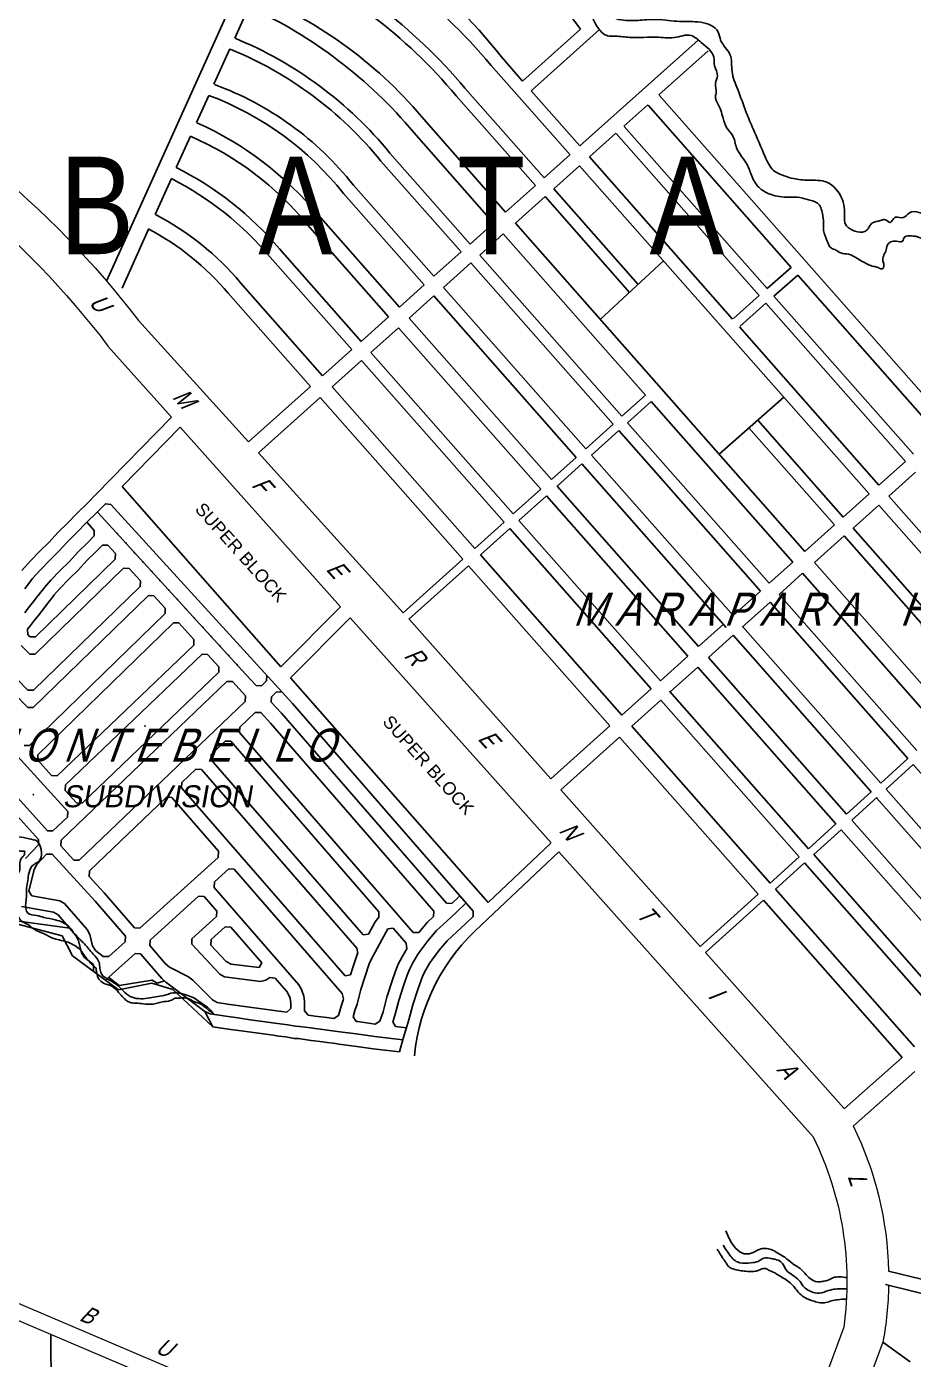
# Model space of a CAD drawing. Header units: inches. Extents: x -1369 to 1198, y -366 to 1398.
# Drawn here: x -478.04 to -456.22, y 1112.57 to 1145.34 of the extents above; entities that cross this region are included whole.
import ezdxf
from ezdxf.enums import TextEntityAlignment as Align

# ---------------------------------------------------------------- set-up
doc = ezdxf.new("R2010")
doc.units = ezdxf.units.IN
doc.header["$MEASUREMENT"] = 0
for name, color, linetype in [('CREEK_RIVER', 7, 'Continuous'), ('LOT_NO', 8, 'Continuous'), ('SUBLOTS', 1, 'Continuous')]:
    doc.layers.add(name, color=color, linetype=linetype)
for name, color, linetype, lineweight in [('ROAD', 8, 'Continuous', 20), ('SUBDIVIDION', 8, 'Continuous', 25), ('VICINITY', 8, 'Continuous', 20)]:
    doc.layers.add(name, color=color, linetype=linetype, lineweight=lineweight)
doc.styles.add('LOT_NO', font='ARIALN.TTF', dxfattribs={"width": 1.5, "height": 1})
doc.styles.add('PX-0', font='leroy')
doc.styles.get("Standard").update_dxf_attribs({"font": 'arial.ttf'})

msp = doc.modelspace()

# ---------------------------------------------------------------- linework, layer by layer
at = {"layer": 'CREEK_RIVER', "color": 8}
for points in [[(-441.6193, 1125.9223), (-441.6095, 1126.2121), (-441.6891, 1126.5019), (-441.7394, 1126.8018), (-441.7492, 1126.9416), (-441.8498, 1127.0814), (-441.8798, 1127.3716), (-441.8896, 1127.941), (-441.9895, 1128.1408), (-442.2527, 1128.7785), (-442.4427, 1128.8985), (-442.5824, 1129.0585), (-442.8129, 1129.3382), (-443.0225, 1129.538), (-443.1727, 1129.628), (-443.5528, 1129.7978), (-443.8427, 1129.908), (-444.0928, 1129.878), (-444.2926, 1129.7881), (-444.4428, 1129.7179), (-444.593, 1129.6478), (-444.7732, 1129.628), (-444.9528, 1129.6681), (-445.1631, 1129.8278), (-445.3531, 1129.968), (-445.5934, 1130.1179), (-445.7331, 1130.2675), (-445.7632, 1130.3777), (-445.7834, 1130.5476), (-445.7534, 1130.7275), (-445.5829, 1131.0671), (-445.5333, 1131.3569), (-445.4334, 1131.5968), (-445.453, 1131.8368), (-445.5829, 1132.4463), (-445.6633, 1132.8763), (-445.8631, 1133.2459), (-446.1269, 1133.9537), (-446.3267, 1134.3436), (-446.5167, 1134.5831), (-446.8569, 1134.8632), (-447.0972, 1135.0431), (-447.3669, 1135.1829), (-447.6869, 1135.2429), (-447.937, 1135.343), (-448.1375, 1135.5428), (-448.2772, 1135.8225), (-448.2374, 1136.1126), (-448.1975, 1136.3125), (-448.1074, 1136.4324), (-448.097, 1136.5524), (-448.097, 1136.6423), (-447.9474, 1136.9021), (-447.9572, 1137.0918), (-448.1074, 1137.3018), (-448.2374, 1137.5218), (-448.5175, 1137.6215), (-448.8871, 1137.7216), (-449.3377, 1137.8813), (-449.7974, 1137.9615), (-450.2375, 1138.0414), (-450.5176, 1138.0714), (-450.7174, 1138.1314), (-451.1347, 1138.3091), (-451.3646, 1138.3391), (-451.915, 1138.6689), (-452.1952, 1138.8586), (-452.6751, 1139.3486), (-453.1348, 1139.6384), (-453.4254, 1139.8281), (-453.9354, 1140.0879), (-454.2554, 1140.1681), (-454.4957, 1140.098), (-454.6857, 1140.0579), (-454.8757, 1140.1381), (-455.2153, 1140.318), (-455.5156, 1140.5077), (-455.8754, 1140.6978), (-456.0759, 1140.7776), (-456.3156, 1140.7675), (-456.4658, 1140.6476), (-456.6558, 1140.6577), (-456.7256, 1140.5977), (-456.7857, 1140.5276), (-456.9059, 1140.5977), (-457.026, 1140.5778), (-457.2258, 1140.5179), (-457.2957, 1140.438), (-457.346, 1140.3578), (-457.4159, 1140.3079), (-457.6562, 1140.318), (-457.8658, 1140.4477), (-457.9161, 1140.8376), (-457.9657, 1141.0873), (-458.3457, 1141.5173), (-458.8061, 1141.5671), (-459.1659, 1141.6073), (-459.3964, 1141.677), (-459.6563, 1141.8071), (-459.8666, 1142.1467), (-460.1604, 1142.8331), (-460.3302, 1143.2327), (-460.5404, 1143.8025), (-460.6802, 1144.2423), (-460.7305, 1144.6618), (-460.9603, 1145.0119), (-461.0204, 1145.2117), (-461.4507, 1145.4516), (-461.9705, 1145.4715), (-462.521, 1145.5214), (-462.9409, 1145.5015), (-463.3411, 1145.5015), (-463.5906, 1145.5716), (-463.8309, 1146.0713), (-464.1208, 1146.5609), (-464.4512, 1146.8706), (-464.6008, 1147.0805), (-465.2583, 1147.5783), (-465.6181, 1147.7482), (-465.9884, 1148.0181), (-466.4487, 1148.1778), (-466.7785, 1148.258), (-467.2487, 1148.348), (-467.4687, 1148.3577), (-467.5386, 1148.3078), (-467.6685, 1148.318), (-467.7985, 1148.3877), (-467.869, 1148.5778), (-467.9689, 1148.8076), (-468.029, 1149.1075), (-468.2686, 1149.2372), (-468.4789, 1149.3271), (-468.7388, 1149.3972), (-469.109, 1149.5472), (-469.209, 1149.5569), (-469.4192, 1149.5772), (-469.5191, 1149.5869), (-469.7392, 1149.627), (-469.9194, 1149.687), (-470.0389, 1149.837), (-470.0494, 1150.0469), (-470.0389, 1150.3866), (-470.0291, 1150.6763), (-470.0089, 1151.0865), (-470.0291, 1151.3163), (-470.0494, 1151.5262), (-470.0291, 1151.726), (-469.939, 1151.8058), (-469.9312, 1152.2831), (-470.0213, 1152.7528), (-470.0611, 1153.0527), (-470.0912, 1153.3226), (-470.1212, 1153.6724), (-470.161, 1154.2819), (-470.2714, 1154.6219), (-470.4111, 1155.1516), (-470.4209, 1155.4714), (-470.4908, 1155.9411), (-470.5613, 1156.1511), (-470.7311, 1156.4907), (-470.831, 1156.7108), (-471.0537, 1157.0778), (-471.3534, 1157.1677), (-471.6035, 1157.1977), (-471.8836, 1157.2678), (-472.0534, 1157.4575), (-472.2539, 1157.6776), (-472.4041, 1157.8373), (-472.6339, 1158.2571), (-472.7541, 1158.5972), (-472.8435, 1158.7767), (-472.9039, 1158.876)], [(-460.8328, 1115.7353), (-460.5844, 1115.2973), (-460.3823, 1115.1711), (-460.256, 1115.1711), (-460.0665, 1115.2468), (-459.9402, 1115.2973), (-459.8265, 1115.2973), (-459.6875, 1115.2594), (-459.5107, 1115.1584), (-459.3843, 1115.0827), (-459.1949, 1114.9312), (-459.0054, 1114.805), (-458.8917, 1114.6914), (-458.7527, 1114.5526), (-458.5759, 1114.4768), (-458.4496, 1114.4894), (-458.3359, 1114.5147), (-458.1969, 1114.5778), (-457.8552, 1114.582)], [(-457.8661, 1114.0526), (-458.0848, 1114.04), (-458.2293, 1114.0112), (-458.3681, 1113.9707), (-458.5127, 1113.9649), (-458.6631, 1113.9996), (-458.906, 1114.0978), (-459.0506, 1114.225), (-459.1373, 1114.3348), (-459.3802, 1114.5486), (-459.5364, 1114.6411), (-459.6289, 1114.6989), (-459.7793, 1114.7682), (-459.8603, 1114.8087), (-459.9759, 1114.7855), (-460.0627, 1114.7509), (-460.1668, 1114.7335), (-460.3403, 1114.7393), (-460.4906, 1114.7567), (-460.6526, 1114.7971), (-460.7798, 1114.8722), (-460.8261, 1114.9474), (-460.8781, 1115.0167), (-460.9707, 1115.1612), (-461.0458, 1115.2825)], [(-460.8999, 1115.3816), (-460.7104, 1115.1034), (-460.6063, 1114.9994), (-460.4849, 1114.9474), (-460.2188, 1114.9474), (-460.0395, 1114.982), (-459.9007, 1115.0572), (-459.7157, 1115.0514), (-459.6231, 1115.034), (-459.4786, 1114.9705), (-459.3455, 1114.774), (-459.0332, 1114.5197), (-458.9291, 1114.3695), (-458.7556, 1114.2481), (-458.5301, 1114.2019), (-458.3045, 1114.2654), (-458.131, 1114.3001), (-457.9807, 1114.3059), (-457.8566, 1114.3031)]]:
    msp.add_spline(points, degree=3, dxfattribs=at)
msp.add_open_spline([(-467.9435, 1147.7772), (-467.8464, 1147.7943), (-467.6665, 1147.788), (-467.3962, 1147.8565), (-467.1229, 1147.8827), (-466.6886, 1147.8051), (-466.2139, 1147.6304), (-465.7803, 1147.2508), (-465.3685, 1147.0575), (-465.0252, 1146.7817), (-464.7138, 1146.4441), (-464.4723, 1146.087), (-464.1559, 1145.8277), (-464.1147, 1145.5233), (-463.9835, 1145.3168), (-463.8024, 1145.092), (-463.4819, 1145.1214), (-463.0712, 1145.0484), (-462.5956, 1145.116), (-462.1177, 1145.0309), (-461.7077, 1145.2049), (-461.4033, 1144.9086), (-461.0942, 1144.6955), (-461.1357, 1144.3611), (-460.9904, 1144.1556), (-461.1316, 1143.9368), (-461.0394, 1143.7628), (-461.1156, 1143.5905), (-461.021, 1143.4492), (-460.9496, 1143.2767), (-460.8942, 1143.0735), (-460.8289, 1142.8464), (-460.6197, 1142.6572), (-460.596, 1142.2907), (-460.2995, 1142.0168), (-460.2014, 1141.6394), (-460.0246, 1141.3551), (-459.7742, 1141.231), (-459.5528, 1141.1621), (-459.3486, 1141.1496), (-459.1205, 1141.1616), (-458.8834, 1141.1173), (-458.6992, 1141.0608), (-458.508, 1140.9774), (-458.4553, 1140.7583), (-458.416, 1140.5354), (-458.4449, 1140.2953), (-458.3416, 1140.1009), (-458.2731, 1139.8926), (-458.1149, 1139.8561), (-457.9984, 1139.751), (-457.7903, 1139.7707), (-457.6206, 1139.65), (-457.4226, 1139.5398), (-457.2474, 1139.4526), (-457.0905, 1139.4307), (-456.9649, 1139.3506), (-456.9345, 1139.4935), (-456.9742, 1139.5848), (-456.9655, 1139.7122), (-456.8741, 1139.8208), (-456.8855, 1139.9714), (-456.7672, 1140.0655), (-456.6401, 1140.0819), (-456.4641, 1140.0214), (-456.4543, 1140.1882), (-456.3156, 1140.2049), (-456.2079, 1140.1984), (-456.0912, 1140.169), (-455.9142, 1140.1062), (-455.6093, 1140.0006), (-455.421, 1139.6388), (-455.257, 1139.4244), (-455.102, 1139.2273), (-454.8356, 1139.421), (-454.5676, 1139.4833), (-454.2678, 1139.5783), (-454.0173, 1139.5469), (-453.7422, 1139.5924), (-453.512, 1139.3954), (-453.283, 1139.2042), (-453.0276, 1138.9451), (-452.7572, 1138.7278), (-452.516, 1138.5133), (-452.3167, 1138.2471), (-451.9851, 1138.184), (-451.7108, 1137.9408), (-451.4063, 1137.8183), (-451.0302, 1137.6742), (-450.5451, 1137.5941), (-450.0756, 1137.5294), (-449.6391, 1137.4432), (-449.3099, 1137.3028), (-448.9551, 1137.2931), (-448.6801, 1137.2185), (-448.5128, 1137.0515), (-448.5283, 1136.7183), (-448.7858, 1136.4699), (-448.8336, 1136.1747), (-448.9353, 1136.0246), (-448.8777, 1135.8225), (-448.8816, 1135.5877), (-448.6867, 1135.4603), (-448.6501, 1135.2663), (-448.5315, 1135.1301), (-448.4148, 1134.9455), (-448.1613, 1134.9198), (-447.8983, 1134.786), (-447.6267, 1134.7868), (-447.3739, 1134.6912), (-447.1744, 1134.5022), (-446.8955, 1134.3099), (-446.752, 1133.9546), (-446.5246, 1133.6151), (-446.3133, 1133.2975), (-446.2826, 1133.0025), (-446.2353, 1132.7649), (-446.0733, 1132.5255), (-446.039, 1132.171), (-446.0357, 1131.866), (-446.0297, 1131.597), (-446.18, 1131.4103), (-446.1988, 1131.1563), (-446.4027, 1131.0175), (-446.4603, 1130.8279), (-446.609, 1130.5969), (-446.4525, 1130.3427), (-446.4703, 1129.9822), (-446.2281, 1130.0207), (-446.0713, 1130.0341), (-445.8989, 1129.937), (-445.7988, 1129.7184), (-445.5543, 1129.5511), (-445.2861, 1129.3848), (-445.0615, 1129.1485), (-444.75, 1129.1499), (-444.5042, 1129.1558), (-444.343, 1129.3159), (-444.2225, 1129.4003), (-444.0559, 1129.5537), (-443.8239, 1129.3922), (-443.4142, 1129.2703), (-443.0872, 1128.9095), (-442.6583, 1128.6695), (-442.6086, 1128.3144), (-442.3305, 1128.1382), (-442.1156, 1127.7978), (-442.0679, 1127.4398), (-442.1621, 1127.0981), (-441.9613, 1126.8762), (-441.8395, 1126.6024), (-441.731, 1126.2657), (-441.6561, 1126.0354), (-441.6193, 1125.9223)], degree=3, knots=[0.0493732, 0.0493732, 0.0493732, 0.0493732, 0.05029543, 0.05124389, 0.05211489, 0.05302356, 0.05563306, 0.05703795, 0.05874153, 0.06014336, 0.06141595, 0.06331124, 0.06449298, 0.06529361, 0.06624842, 0.06695586, 0.06799822, 0.06916918, 0.07120243, 0.07266985, 0.07404685, 0.07505453, 0.07665857, 0.07736159, 0.0782258, 0.07884859, 0.07965117, 0.07992575, 0.08063252, 0.08113981, 0.0818353, 0.08273285, 0.08344696, 0.08453152, 0.08614891, 0.08722583, 0.08839914, 0.08935425, 0.08994443, 0.09071564, 0.09138169, 0.09222601, 0.09310112, 0.09332494, 0.09426825, 0.09504077, 0.09567432, 0.09659091, 0.09724767, 0.09764934, 0.09811303, 0.09875428, 0.09957411, 0.10011248, 0.10105347, 0.10143257, 0.10181376, 0.10212994, 0.10250347, 0.10287105, 0.10331826, 0.10386743, 0.10422116, 0.1046938, 0.10519225, 0.10561067, 0.1058528, 0.1064545, 0.1067303, 0.10704481, 0.10834353, 0.10979603, 0.11086994, 0.11119897, 0.11207409, 0.1133494, 0.1142406, 0.11510691, 0.11587309, 0.11689053, 0.11790738, 0.11892116, 0.12050431, 0.12137579, 0.1221544, 0.12374618, 0.12448707, 0.12578383, 0.1269863, 0.12851571, 0.13067476, 0.13173447, 0.13295763, 0.13420293, 0.13526699, 0.13571593, 0.13644892, 0.13826716, 0.13907789, 0.13937631, 0.14001081, 0.14104516, 0.14151568, 0.14217253, 0.14289376, 0.14332018, 0.14428066, 0.14519741, 0.14627703, 0.14692118, 0.14784774, 0.14900496, 0.15022851, 0.15155889, 0.15313902, 0.15391682, 0.15449825, 0.15554479, 0.15672897, 0.15796156, 0.15866458, 0.15930541, 0.16026478, 0.16102047, 0.1615719, 0.16222787, 0.16358014, 0.1643731, 0.16503995, 0.16550575, 0.16599983, 0.16687965, 0.16782719, 0.16888087, 0.17009993, 0.17083656, 0.1719217, 0.17239631, 0.17303704, 0.17344387, 0.17448699, 0.17527946, 0.17785314, 0.17922117, 0.17977981, 0.18124378, 0.18223221, 0.18374504, 0.18477897, 0.18545288, 0.18655752, 0.18779027, 0.18898067, 0.18898067, 0.18898067, 0.18898067], dxfattribs=at)
at = {"layer": 'ROAD', "color": 8}
for points in [[(-499.9481, 1115.8613), (-496.2284, 1116.8071), (-493.657, 1117.4442), (-490.145, 1118.0057), (-483.1211, 1115.8065), (-479.2606, 1114.3767), (-460.5146, 1106.3958)], [(-500.3859, 1115.3547), (-496.1352, 1116.4355), (-493.5805, 1117.0685), (-490.1735, 1117.6132), (-483.2449, 1115.4438), (-479.4023, 1114.0206), (-460.6478, 1106.0362)]]:
    msp.add_lwpolyline(points, dxfattribs=at)
at = {"layer": 'SUBDIVIDION', "color": 8}
for p, q in [((-470.6252, 1151.1554), (-476.0722, 1139.0871)), ((-472.5718, 1145.8319), (-472.9196, 1145.0613)), ((-465.8346, 1144.0071), (-464.4133, 1145.2817)), ((-465.6202, 1143.7681), (-463.944, 1145.2713)), ((-473.0398, 1144.7949), (-473.4313, 1143.9275)), ((-464.4264, 1142.4118), (-461.5104, 1145.0154)), ((-462.4799, 1143.6651), (-461.2696, 1144.7457)), ((-473.5544, 1143.6548), (-473.8574, 1142.9836)), ((-463.3395, 1142.8976), (-462.7557, 1143.4188)), ((-474.0092, 1142.6471), (-474.3568, 1141.877)), ((-464.1872, 1142.1407), (-463.5367, 1142.7214)), ((-465.3055, 1141.6269), (-464.6694, 1142.1948)), ((-465.0662, 1141.3558), (-464.431, 1141.923)), ((-474.4791, 1141.6061), (-474.8752, 1140.7284)), ((-466.2523, 1140.7815), (-465.5209, 1141.4345)), ((-466.0131, 1140.5104), (-465.2817, 1141.1634)), ((-467.1283, 1139.9993), (-466.5454, 1140.5198)), ((-475.0396, 1140.3641), (-475.6932, 1138.916)), ((-466.8891, 1139.7282), (-466.3089, 1140.2462)), ((-468.0183, 1139.2047), (-467.3471, 1139.804)), ((-467.779, 1138.9336), (-467.1079, 1139.5329)), ((-462.367, 1139.5846), (-463.9231, 1138.1425)), ((-459.8147, 1138.9042), (-459.228, 1139.422)), ((-459.6482, 1138.7156), (-459.0615, 1139.2334)), ((-468.8668, 1138.447), (-468.2558, 1138.9927)), ((-468.6276, 1138.1759), (-468.0165, 1138.7216)), ((-460.6455, 1138.1709), (-460.013, 1138.7292)), ((-460.479, 1137.9823), (-459.8465, 1138.5406)), ((-469.8103, 1137.6046), (-469.1316, 1138.2106)), ((-469.5711, 1137.3335), (-468.8923, 1137.9395)), ((-470.7565, 1136.7598), (-470.0367, 1137.4025)), ((-470.5172, 1136.4887), (-469.7974, 1137.1314)), ((-472.5811, 1135.1307), (-471.0541, 1136.4941)), ((-472.3382, 1134.8628), (-470.8148, 1136.223)), ((-463.3894, 1135.7633), (-462.8108, 1136.283)), ((-459.4081, 1136.2323), (-460.9982, 1134.8288)), ((-463.2501, 1135.6055), (-462.6701, 1136.1264)), ((-464.277, 1134.966), (-463.6076, 1135.5673)), ((-464.1376, 1134.8082), (-463.4683, 1135.4094)), ((-465.1233, 1134.2058), (-464.5138, 1134.7532)), ((-464.984, 1134.0479), (-464.3745, 1134.5954)), ((-457.0648, 1134.0714), (-456.4149, 1134.6527)), ((-456.8244, 1133.7991), (-456.1615, 1134.3919)), ((-466.0643, 1133.3605), (-465.3874, 1133.9686)), ((-465.925, 1133.2027), (-465.248, 1133.8107)), ((-457.9432, 1133.2858), (-457.3084, 1133.8535)), ((-457.7028, 1133.0135), (-457.068, 1133.5812)), ((-476.2967, 1133.4089), (-476.0172, 1133.1032)), ((-476.5578, 1133.156), (-476.376, 1132.9572)), ((-476.376, 1132.9572), (-476.3783, 1132.8213)), ((-476.0172, 1133.1032), (-472.6507, 1129.4216)), ((-467.0079, 1132.5129), (-466.29, 1133.1577)), ((-466.8686, 1132.355), (-466.1507, 1132.9999)), ((-458.8894, 1132.4396), (-458.1585, 1133.0933)), ((-476.5431, 1132.653), (-476.7745, 1132.4283)), ((-476.3783, 1132.8213), (-476.5431, 1132.653)), ((-476.1774, 1132.5938), (-476.3294, 1132.4385)), ((-476.0415, 1132.5914), (-476.1774, 1132.5938)), ((-476.0415, 1132.5914), (-475.8541, 1132.3864)), ((-458.649, 1132.1673), (-457.9181, 1132.8209)), ((-476.7745, 1132.4283), (-476.9836, 1132.1927)), ((-476.3294, 1132.4385), (-476.5555, 1132.2189)), ((-475.8541, 1132.3864), (-475.8581, 1132.2506)), ((-475.6558, 1132.025), (-477.8285, 1129.9116)), ((-475.8581, 1132.2506), (-477.8233, 1130.339)), ((-477.214, 1131.969), (-477.4417, 1131.7324)), ((-476.9836, 1132.1927), (-477.214, 1131.969)), ((-476.7647, 1131.9834), (-476.9994, 1131.7554)), ((-476.5555, 1132.2189), (-476.7647, 1131.9834)), ((-475.52, 1132.0211), (-475.6558, 1132.025)), ((-475.52, 1132.0211), (-475.2409, 1131.7158)), ((-468.7714, 1130.9287), (-467.3047, 1132.2463)), ((-468.6308, 1130.7721), (-467.1654, 1132.0884)), ((-459.7647, 1131.6567), (-459.185, 1132.1752)), ((-477.4417, 1131.7324), (-477.6038, 1131.556)), ((-476.9994, 1131.7554), (-477.2211, 1131.525)), ((-475.2409, 1131.7158), (-475.2448, 1131.58)), ((-459.5243, 1131.3844), (-458.9446, 1131.9028)), ((-475.0425, 1131.3544), (-477.8762, 1128.598)), ((-475.2448, 1131.58), (-477.871, 1129.0254)), ((-477.7954, 1131.3081), (-477.8356, 1131.2485)), ((-477.6198, 1131.5296), (-477.7954, 1131.3081)), ((-477.6038, 1131.556), (-477.6198, 1131.5296)), ((-477.3708, 1131.3563), (-477.5509, 1131.1291)), ((-477.3605, 1131.3732), (-477.3708, 1131.3563)), ((-477.2211, 1131.525), (-477.3605, 1131.3732)), ((-474.9068, 1131.3504), (-475.0425, 1131.3544)), ((-474.9068, 1131.3504), (-474.6276, 1131.0452)), ((-460.654, 1130.8614), (-459.9834, 1131.4612)), ((-477.999, 1131.0432), (-478.0853, 1130.9301)), ((-477.8356, 1131.2485), (-477.999, 1131.0432)), ((-477.5913, 1131.0693), (-477.7602, 1130.8571)), ((-477.5509, 1131.1291), (-477.5913, 1131.0693)), ((-474.6276, 1131.0452), (-474.6316, 1130.9094)), ((-460.4311, 1130.5734), (-459.743, 1131.1888)), ((-477.9432, 1130.6182), (-478.0165, 1130.529)), ((-474.6316, 1130.9094), (-477.9667, 1127.6652)), ((-477.8449, 1130.746), (-477.9432, 1130.6182)), ((-477.7602, 1130.8571), (-477.8449, 1130.746)), ((-474.4293, 1130.6838), (-477.7648, 1127.4393)), ((-474.2935, 1130.6798), (-474.4293, 1130.6838)), ((-474.2935, 1130.6798), (-473.9225, 1130.2741)), ((-461.502, 1130.103), (-460.8913, 1130.6491)), ((-478.0165, 1130.529), (-478.0106, 1130.3933)), ((-478.0106, 1130.3933), (-477.9591, 1130.3407)), ((-477.9591, 1130.3407), (-477.8233, 1130.339)), ((-461.2616, 1129.8307), (-460.6509, 1130.3768)), ((-478.1752, 1130.1286), (-477.9643, 1129.9132)), ((-473.9271, 1130.1383), (-477.2894, 1126.9219)), ((-473.9225, 1130.2741), (-473.9271, 1130.1383)), ((-477.8285, 1129.9116), (-477.9643, 1129.9132)), ((-473.7243, 1129.9133), (-477.0869, 1126.6965)), ((-473.5885, 1129.9088), (-473.7243, 1129.9133)), ((-473.5885, 1129.9088), (-473.3094, 1129.6036)), ((-462.4448, 1129.2598), (-461.7666, 1129.8664)), ((-478.7073, 1129.3098), (-478.0121, 1128.5996)), ((-478.5621, 1129.5943), (-478.0069, 1129.0271)), ((-473.314, 1129.4678), (-476.6772, 1126.2506)), ((-473.3094, 1129.6036), (-473.314, 1129.4678)), ((-472.6507, 1129.4216), (-472.3921, 1129.1388)), ((-472.1348, 1129.255), (-472.1303, 1129.3908)), ((-462.2044, 1128.9875), (-461.5262, 1129.594)), ((-478.0069, 1129.0271), (-477.871, 1129.0254)), ((-473.1112, 1129.2428), (-477.1926, 1125.3385)), ((-472.9754, 1129.2383), (-473.1112, 1129.2428)), ((-472.9754, 1129.2383), (-472.6557, 1128.8887)), ((-472.3921, 1129.1388), (-472.261, 1129.1344)), ((-472.1348, 1129.255), (-472.261, 1129.1344)), ((-471.8912, 1128.9854), (-472.0149, 1128.867)), ((-471.8912, 1128.9854), (-471.7554, 1128.9808)), ((-463.3903, 1128.4142), (-462.671, 1129.0575)), ((-472.6603, 1128.7524), (-476.744, 1124.8459)), ((-472.6557, 1128.8887), (-472.6603, 1128.7524)), ((-472.0194, 1128.7312), (-472.0149, 1128.867)), ((-472.0194, 1128.7312), (-471.7701, 1128.4585)), ((-463.1499, 1128.1419), (-462.4306, 1128.7852)), ((-479.1993, 1128.4228), (-477.0302, 1126.0442)), ((-477.8762, 1128.598), (-478.0121, 1128.5996)), ((-472.4164, 1128.4829), (-472.7959, 1128.1199)), ((-472.2806, 1128.4784), (-472.4164, 1128.4829)), ((-472.2806, 1128.4784), (-472.0413, 1128.2167)), ((-471.7701, 1128.4585), (-467.71, 1123.7903)), ((-472.8021, 1127.9842), (-472.7959, 1128.1199)), ((-472.0413, 1128.2167), (-468.022, 1123.5954)), ((-465.1388, 1126.8504), (-463.6876, 1128.1483)), ((-478.1025, 1127.6693), (-477.9667, 1127.6652)), ((-473.1538, 1127.7775), (-473.4967, 1127.4494)), ((-473.0181, 1127.7712), (-473.1538, 1127.7775)), ((-473.0181, 1127.7712), (-469.3732, 1123.5805)), ((-472.8021, 1127.9842), (-468.5273, 1123.0692)), ((-464.8973, 1126.579), (-463.4472, 1127.8759)), ((-477.7648, 1127.4393), (-477.7689, 1127.3035)), ((-473.4967, 1127.4494), (-473.503, 1127.3137)), ((-457.0182, 1126.7422), (-456.3509, 1127.3458)), ((-477.5293, 1125.5702), (-478.9286, 1127.1197)), ((-477.7689, 1127.3035), (-477.4251, 1126.9265)), ((-473.8766, 1127.086), (-474.2195, 1126.758)), ((-473.7409, 1127.0798), (-473.8766, 1127.086)), ((-473.7409, 1127.0798), (-469.9177, 1122.684)), ((-473.503, 1127.3137), (-469.7621, 1123.0125)), ((-456.8886, 1126.5954), (-456.2213, 1127.199)), ((-477.4251, 1126.9265), (-477.2894, 1126.9219)), ((-477.0869, 1126.6965), (-477.0916, 1126.5608)), ((-474.2258, 1126.6223), (-474.2195, 1126.758)), ((-477.0916, 1126.5608), (-476.8129, 1126.2552)), ((-474.5994, 1126.3946), (-476.495, 1124.5813)), ((-474.4637, 1126.3884), (-474.5994, 1126.3946)), ((-474.4637, 1126.3884), (-473.3154, 1125.0681)), ((-474.2258, 1126.6223), (-470.2054, 1121.9998)), ((-457.8618, 1125.9789), (-457.2543, 1126.5285)), ((-457.7323, 1125.8321), (-457.1084, 1126.3965)), ((-477.7461, 1125.3585), (-478.4119, 1126.0958)), ((-477.0349, 1125.9084), (-477.0302, 1126.0442)), ((-476.8129, 1126.2552), (-476.6772, 1126.2506)), ((-477.0349, 1125.9084), (-477.3936, 1125.5652)), ((-458.7999, 1125.1303), (-458.1251, 1125.7408)), ((-477.5293, 1125.5702), (-477.3936, 1125.5652)), ((-458.6703, 1124.9836), (-457.9955, 1125.594)), ((-477.748, 1125.2227), (-478.0645, 1124.8913)), ((-477.7461, 1125.3585), (-477.748, 1125.2227)), ((-477.1926, 1125.3385), (-477.1975, 1125.2028)), ((-476.8797, 1124.8508), (-477.1975, 1125.2028)), ((-473.3154, 1125.0681), (-473.3247, 1124.9139)), ((-477.8546, 1124.6217), (-477.7894, 1124.7409)), ((-477.5475, 1124.9943), (-477.7894, 1124.7409)), ((-477.5475, 1124.9943), (-477.4116, 1124.9929)), ((-476.3549, 1123.8397), (-477.4116, 1124.9929)), ((-476.8797, 1124.8508), (-476.744, 1124.8459)), ((-475.2516, 1123.1743), (-473.3247, 1124.9139)), ((-459.7406, 1124.2793), (-459.0249, 1124.9268)), ((-459.611, 1124.1326), (-458.8954, 1124.78)), ((-477.8546, 1124.6217), (-477.9849, 1124.0862)), ((-476.495, 1124.5813), (-476.4994, 1124.4455)), ((-476.1287, 1124.041), (-476.4994, 1124.4455)), ((-473.417, 1124.3149), (-473.0651, 1124.6326)), ((-473.0651, 1124.6326), (-472.9295, 1124.6244)), ((-472.9295, 1124.6244), (-470.2737, 1121.5708)), ((-477.9849, 1124.0862), (-477.9106, 1123.9724)), ((-473.4252, 1124.1793), (-473.417, 1124.3149)), ((-473.4252, 1124.1793), (-471.3419, 1121.7841)), ((-477.9106, 1123.9724), (-477.2245, 1123.8504)), ((-477.1064, 1123.7833), (-477.2245, 1123.8504)), ((-476.5509, 1123.1403), (-477.1064, 1123.7833)), ((-475.6106, 1122.9782), (-476.3549, 1123.8397)), ((-475.3872, 1123.1827), (-476.1287, 1124.041)), ((-475.0029, 1122.8832), (-473.8069, 1123.963)), ((-473.6713, 1123.9548), (-473.8069, 1123.963)), ((-473.6713, 1123.9548), (-473.3602, 1123.5971)), ((-467.71, 1123.7903), (-467.5743, 1123.7841)), ((-467.395, 1123.9557), (-467.5743, 1123.7841)), ((-467.2292, 1123.7912), (-467.4689, 1123.5616)), ((-461.4633, 1122.7209), (-460.0365, 1124.0117)), ((-461.332, 1122.5757), (-459.9069, 1123.8649)), ((-478.1702, 1123.711), (-477.3833, 1123.5712)), ((-477.2652, 1123.504), (-477.3833, 1123.5712)), ((-476.8271, 1122.9969), (-477.2652, 1123.504)), ((-473.9724, 1122.9161), (-473.3683, 1123.4615)), ((-473.3602, 1123.5971), (-473.3683, 1123.4615)), ((-469.3703, 1123.4446), (-469.4592, 1123.333)), ((-469.3732, 1123.5805), (-469.3703, 1123.4446)), ((-468.0298, 1123.4598), (-468.1763, 1123.3262)), ((-468.0298, 1123.4598), (-468.022, 1123.5954)), ((-467.4689, 1123.5616), (-467.7005, 1123.3504)), ((-478.5381, 1123.3864), (-476.9804, 1123.1743)), ((-476.5509, 1123.1403), (-476.4883, 1123.0198)), ((-475.3872, 1123.1827), (-475.2516, 1123.1743)), ((-473.4981, 1122.8957), (-473.1511, 1123.209)), ((-473.0155, 1123.2008), (-473.1511, 1123.209)), ((-473.0155, 1123.2008), (-472.2544, 1122.3257)), ((-469.4592, 1123.333), (-469.627, 1123.027)), ((-469.1528, 1123.1572), (-469.0177, 1123.1717)), ((-469.0177, 1123.1717), (-468.6975, 1122.8035)), ((-468.1763, 1123.3262), (-468.3915, 1123.0703)), ((-467.9574, 1123.116), (-468.1702, 1122.863)), ((-467.7005, 1123.3504), (-467.9574, 1123.116)), ((-476.8271, 1122.9969), (-476.7645, 1122.8763)), ((-476.7645, 1122.8763), (-476.6883, 1122.5723)), ((-476.4883, 1123.0198), (-476.4192, 1122.744)), ((-476.0209, 1122.4798), (-475.6191, 1122.8426)), ((-475.6106, 1122.9782), (-475.6191, 1122.8426)), ((-475.0029, 1122.8832), (-475.0113, 1122.7476)), ((-473.9783, 1122.7804), (-473.9724, 1122.9161)), ((-473.9783, 1122.7804), (-473.2891, 1122.0412)), ((-473.5039, 1122.76), (-473.4981, 1122.8957)), ((-473.5039, 1122.76), (-473.1274, 1122.3562)), ((-469.7621, 1123.0125), (-469.627, 1123.027)), ((-468.6975, 1122.8035), (-468.6848, 1122.6682)), ((-468.5273, 1123.0692), (-468.3915, 1123.0703)), ((-468.1702, 1122.863), (-468.3632, 1122.6023)), ((-476.6883, 1122.5723), (-476.6153, 1122.4578)), ((-476.6153, 1122.4578), (-476.396, 1122.2803)), ((-476.4192, 1122.744), (-476.3461, 1122.6295)), ((-476.3461, 1122.6295), (-476.1567, 1122.4761)), ((-476.1567, 1122.4761), (-476.0209, 1122.4798)), ((-476.098, 1121.8946), (-475.3703, 1122.5515)), ((-475.3703, 1122.5515), (-475.2347, 1122.5431)), ((-474.7122, 1121.9382), (-475.2347, 1122.5431)), ((-474.6274, 1122.3033), (-475.0113, 1122.7476)), ((-469.8937, 1122.5534), (-470.015, 1122.206)), ((-469.9177, 1122.684), (-469.8932, 1122.5504)), ((-468.7986, 1122.4738), (-468.8988, 1122.2876)), ((-468.6848, 1122.6682), (-468.7986, 1122.4738)), ((-468.4201, 1122.5211), (-468.5346, 1122.3255)), ((-468.3632, 1122.6023), (-468.4201, 1122.5211)), ((-476.4118, 1122.127), (-476.3924, 1122.1445)), ((-476.396, 1122.2803), (-476.3924, 1122.1445)), ((-474.6274, 1122.3033), (-474.5211, 1122.2187)), ((-474.5211, 1122.2187), (-474.0604, 1121.976)), ((-473.1274, 1122.3562), (-473.0066, 1122.2942)), ((-472.3185, 1122.206), (-473.0066, 1122.2942)), ((-472.3185, 1122.206), (-472.2544, 1122.3257)), ((-470.015, 1122.206), (-470.0723, 1122.0272)), ((-468.9605, 1122.1198), (-469.044, 1121.8808)), ((-468.8988, 1122.2876), (-468.9605, 1122.1198)), ((-468.6221, 1122.163), (-468.6755, 1122.0176)), ((-468.5346, 1122.3255), (-468.6221, 1122.163)), ((-474.7122, 1121.9382), (-474.6129, 1121.8454)), ((-474.6129, 1121.8454), (-473.6527, 1121.1224)), ((-474.0604, 1121.976), (-473.9512, 1121.8952)), ((-473.9512, 1121.8952), (-473.469, 1121.4098)), ((-473.2891, 1122.0412), (-473.1682, 1121.9791)), ((-472.2879, 1121.8663), (-473.1682, 1121.9791)), ((-472.1557, 1121.8976), (-472.2879, 1121.8663)), ((-472.1557, 1121.8976), (-472.0584, 1121.9632)), ((-471.9237, 1121.9455), (-472.0584, 1121.9632)), ((-471.9237, 1121.9455), (-471.6377, 1121.6166)), ((-471.3419, 1121.7841), (-471.275, 1121.6658)), ((-470.2054, 1121.9998), (-470.0723, 1122.0272)), ((-469.044, 1121.8808), (-469.1726, 1121.4799)), ((-468.7568, 1121.7847), (-468.8819, 1121.3948)), ((-468.6755, 1122.0176), (-468.7568, 1121.7847)), ((-471.6377, 1121.6166), (-471.5708, 1121.4984)), ((-471.5708, 1121.4984), (-471.5559, 1121.4527)), ((-471.5559, 1121.4527), (-471.535, 1121.3184)), ((-471.275, 1121.6658), (-471.2226, 1121.5046)), ((-471.2226, 1121.5046), (-471.2017, 1121.3703)), ((-470.2737, 1121.5708), (-470.2429, 1121.4385)), ((-470.2429, 1121.4385), (-470.2508, 1121.4087)), ((-469.1726, 1121.4799), (-469.2691, 1121.1158)), ((-473.6527, 1121.1224), (-473.5275, 1121.0696)), ((-473.4581, 1120.7524), (-473.6527, 1121.1224)), ((-473.469, 1121.4098), (-473.348, 1121.3481)), ((-473.0952, 1121.3089), (-473.348, 1121.3481)), ((-472.7951, 1121.2662), (-473.0952, 1121.3089)), ((-472.5005, 1121.222), (-472.7951, 1121.2662)), ((-472.19, 1121.1822), (-472.5005, 1121.222)), ((-471.8881, 1121.1402), (-472.19, 1121.1822)), ((-471.759, 1121.1223), (-471.8881, 1121.1402)), ((-471.6375, 1121.1076), (-471.759, 1121.1223)), ((-471.5356, 1121.1975), (-471.6375, 1121.1076)), ((-471.535, 1121.3184), (-471.5356, 1121.1975)), ((-471.2017, 1121.3703), (-471.2029, 1121.1399)), ((-471.2029, 1121.1399), (-471.1139, 1121.0373)), ((-470.3023, 1121.2537), (-470.3674, 1121.0265)), ((-470.2508, 1121.4087), (-470.3023, 1121.2537)), ((-469.2691, 1121.1158), (-469.3453, 1120.8865)), ((-468.8819, 1121.3948), (-468.9789, 1121.0292)), ((-473.1398, 1121.0094), (-473.5275, 1121.0696)), ((-472.8389, 1120.9666), (-473.1398, 1121.0094)), ((-472.5423, 1120.9221), (-472.8389, 1120.9666)), ((-472.2301, 1120.8821), (-472.5423, 1120.9221)), ((-471.9297, 1120.8404), (-472.2301, 1120.8821)), ((-471.798, 1120.8221), (-471.9297, 1120.8404)), ((-471.6145, 1120.7999), (-471.798, 1120.8221)), ((-471.4249, 1120.7661), (-471.6145, 1120.7999)), ((-470.9984, 1121.0214), (-471.1139, 1121.0373)), ((-470.9477, 1121.0123), (-470.9984, 1121.0214)), ((-470.6522, 1120.9757), (-470.9477, 1121.0123)), ((-470.4812, 1120.9523), (-470.6522, 1120.9757)), ((-470.3674, 1121.0265), (-470.4812, 1120.9523)), ((-469.9296, 1120.8811), (-470.0043, 1120.9945)), ((-469.8926, 1120.8764), (-469.9296, 1120.8811)), ((-469.4608, 1120.815), (-469.8926, 1120.8764)), ((-469.3453, 1120.8865), (-469.4608, 1120.815)), ((-468.9789, 1121.0292), (-469.0316, 1120.8704)), ((-469.0316, 1120.8704), (-468.9586, 1120.7558)), ((-471.3211, 1120.7601), (-471.4249, 1120.7661)), ((-471.0458, 1120.7223), (-471.3211, 1120.7601)), ((-470.9931, 1120.7128), (-471.0458, 1120.7223)), ((-470.6914, 1120.6755), (-470.9931, 1120.7128)), ((-470.402, 1120.6359), (-470.6914, 1120.6755)), ((-469.933, 1120.5763), (-470.402, 1120.6359)), ((-469.4728, 1120.5109), (-469.933, 1120.5763)), ((-468.7805, 1120.4303), (-469.4728, 1120.5109)), ((-468.6957, 1120.7252), (-468.9586, 1120.7558)), ((-457.9204, 1118.736), (-456.4913, 1119.9952)), ((-457.6984, 1118.3098), (-456.1798, 1119.6478)), ((-456.8275, 1114.7447), (-455.0939, 1114.3158)), ((-456.9023, 1114.4136), (-445.1266, 1111.5005))]:
    msp.add_line(p, q, dxfattribs=at)
at = {"layer": 'SUBDIVIDION', "color": 8, "ltscale": 2}
for p, q in [((-476.3367, 1133.8383), (-474.4769, 1135.7414)), ((-475.6854, 1134.0368), (-474.2587, 1135.4967)), ((-475.6854, 1134.0368), (-471.7845, 1129.6039)), ((-470.3186, 1131.0774), (-471.7845, 1129.6039)), ((-470.0764, 1130.8058), (-471.544, 1129.3305)), ((-471.544, 1129.3305), (-466.6833, 1123.8068)), ((-464.9462, 1125.0517), (-466.8458, 1123.2541)), ((-465.1391, 1125.268), (-466.6833, 1123.8068))]:
    msp.add_line(p, q, dxfattribs=at)
at = {"layer": 'SUBDIVIDION', "color": 8}
for points in [[(-464.6668, 1142.1902), (-466.6105, 1144.3923, 0.1154936), (-471.5343, 1148.09)], [(-465.3055, 1141.6269), (-467.2533, 1143.8336, 0.1102444), (-471.8666, 1147.344)], [(-465.5209, 1141.4345), (-467.4713, 1143.6442, 0.1188253), (-472.0162, 1147.0393)], [(-465.8346, 1144.0071), (-466.3638, 1144.6067, 0.0686686), (-468.7816, 1146.9514)], [(-466.2523, 1140.7815), (-468.2116, 1143.0013, 0.125126), (-472.4404, 1146.1229)], [(-466.5385, 1140.5063), (-468.5112, 1142.7413, 0.1109555), (-472.5542, 1145.8239)], [(-467.1283, 1139.9993), (-469.0986, 1142.2315, 0.1248015), (-472.9108, 1145.0576)], [(-467.3471, 1139.804), (-469.3202, 1142.0393, 0.1250656), (-473.0322, 1144.7919)], [(-468.0183, 1139.2047), (-470, 1141.4499, 0.1381771), (-473.4175, 1143.9225)], [(-468.2558, 1138.9927), (-470.2406, 1141.2414, 0.1352236), (-473.5544, 1143.6548)], [(-468.8668, 1138.447), (-470.8599, 1140.7051, 0.1158493), (-473.8478, 1142.9793)], [(-469.1316, 1138.2106), (-471.1283, 1140.4728, 0.1209945), (-474.0092, 1142.6471)], [(-469.8103, 1137.6046), (-471.8165, 1139.8775, 0.1025371), (-474.3568, 1141.877)], [(-470.0367, 1137.4025), (-472.0461, 1139.6791, 0.1002458), (-474.4791, 1141.6061)], [(-470.7565, 1136.7598), (-472.7765, 1139.0484, 0.0975622), (-474.8687, 1140.7249)], [(-471.0541, 1136.4941), (-473.0786, 1138.7878, 0.0977324), (-475.0533, 1140.3713)], [(-450.0688, 1125.6544, 0.0014265), (-450.1241, 1125.7141), (-457.068, 1133.5812)], [(-449.8235, 1125.8706, 0.0014765), (-449.8821, 1125.9338), (-456.8244, 1133.7991)], [(-451.6606, 1124.2518, 0.0010089), (-451.694, 1124.2876), (-458.649, 1132.1673)], [(-452.7622, 1123.2811, 0.0005854), (-452.7793, 1123.2994), (-456.2213, 1127.199)], [(-453.6766, 1122.4754, 0.0001018), (-453.6793, 1122.4782), (-457.1247, 1126.3818)], [(-453.4376, 1122.686, 0.0002429), (-453.4441, 1122.6929), (-456.8886, 1126.5954)]]:
    msp.add_lwpolyline(points, format="xyb", dxfattribs=at)
for points in [[(-464.4264, 1142.4118), (-465.6221, 1143.7664)], [(-459.228, 1139.422), (-462.7485, 1143.4106)], [(-455.3489, 1135.586), (-462.4712, 1143.6553)], [(-459.8147, 1138.9042), (-463.3352, 1142.8927)], [(-460.013, 1138.7292), (-463.5334, 1142.7177)], [(-460.6667, 1138.1522), (-464.1872, 1142.1407)], [(-457.3084, 1133.8535), (-464.431, 1141.923)], [(-463.2037, 1138.8092), (-465.2817, 1141.1634)], [(-462.9918, 1139.0056), (-465.0662, 1141.3558)], [(-458.8894, 1132.4396), (-466.0131, 1140.5104)], [(-462.8108, 1136.283), (-466.3089, 1140.2462)], [(-463.6076, 1135.5673), (-467.1079, 1139.5329)], [(-463.3894, 1135.7633), (-466.8891, 1139.7282)], [(-455.6344, 1135.3507), (-459.0615, 1139.2334)], [(-464.277, 1134.966), (-467.779, 1138.9336)], [(-464.5138, 1134.7532), (-468.0165, 1138.7216)], [(-456.4111, 1134.6484), (-459.8465, 1138.5406)], [(-456.2178, 1134.829), (-459.6482, 1138.7156)], [(-465.1233, 1134.2058), (-468.6276, 1138.1759)], [(-465.3874, 1133.9686), (-468.8923, 1137.9395)], [(-457.0648, 1134.0714), (-460.5002, 1137.9636)], [(-466.0643, 1133.3605), (-469.5711, 1137.3335)], [(-466.29, 1133.1577), (-469.7974, 1137.1314)], [(-467.3047, 1132.2463), (-470.8148, 1136.223)], [(-467.0079, 1132.5129), (-470.5172, 1136.4887)], [(-459.185, 1132.1752), (-462.6715, 1136.1252)], [(-459.7647, 1131.6567), (-463.2501, 1135.6055)], [(-457.9432, 1133.2858), (-460.0465, 1135.6688)], [(-459.9834, 1131.4612), (-463.4683, 1135.4094)], [(-458.1585, 1133.0933), (-460.2631, 1135.4776)], [(-460.8228, 1130.5715), (-464.3745, 1134.5954)], [(-460.654, 1130.8614), (-464.1376, 1134.8082)], [(-461.502, 1130.103), (-464.984, 1134.0479)], [(-478.0888, 1131.5228), (-477.9186, 1131.7375), (-477.8956, 1131.7753), (-477.7064, 1131.9813), (-477.4716, 1132.2253), (-477.2464, 1132.444), (-477.0372, 1132.6796), (-476.7995, 1132.9105), (-476.5825, 1133.1321), (-476.3039, 1133.4014), (-476.1014, 1133.6111), (-475.9697, 1133.5896), (-471.4989, 1128.7004), (-467.0541, 1123.5898), (-467.0505, 1123.4592), (-467.2208, 1123.2961), (-467.4556, 1123.082), (-467.6948, 1122.8638), (-467.8849, 1122.6377), (-468.0684, 1122.39), (-468.114, 1122.3248), (-468.2177, 1122.1476), (-468.2899, 1122.0134), (-468.3335, 1121.8951), (-468.4123, 1121.6693), (-468.4312, 1121.6144), (-468.5331, 1121.2927), (-468.6306, 1120.9253), (-468.6873, 1120.7543), (-468.7711, 1120.4622), (-468.8678, 1120.1356), (-469.5116, 1120.2106), (-469.9734, 1120.2763), (-470.3586, 1120.3268), (-470.4417, 1120.3357), (-470.7106, 1120.3731), (-470.7504, 1120.3775), (-471.0385, 1120.4134), (-471.0932, 1120.4232), (-471.3505, 1120.4586), (-471.4603, 1120.4649), (-471.6592, 1120.5003), (-471.8369, 1120.5218), (-471.9714, 1120.5405), (-472.2702, 1120.582), (-472.584, 1120.6222), (-472.8827, 1120.667), (-472.9557, 1120.679), (-473.1843, 1120.7099), (-473.4581, 1120.7524), (-474.4428, 1121.6699), (-474.956, 1121.8234), (-475.7835, 1121.6616), (-476.909, 1122.4953), (-477.1679, 1122.9892), (-478.5983, 1123.3671)], [(-461.7666, 1129.8664), (-465.248, 1133.8107)], [(-462.671, 1129.0575), (-466.1507, 1132.9999)], [(-462.4448, 1129.2598), (-465.925, 1133.2027)], [(-455.2029, 1130.1812), (-457.7028, 1133.0135)], [(-455.4159, 1129.986), (-457.9181, 1132.8209)], [(-463.3903, 1128.4142), (-466.8686, 1132.355)], [(-463.6876, 1128.1483), (-467.1654, 1132.0884)], [(-455.5566, 1128.0643), (-458.9446, 1131.9028)], [(-456.1334, 1127.5426), (-459.5243, 1131.3844)], [(-456.3509, 1127.3458), (-459.743, 1131.1888)], [(-457.2543, 1126.5285), (-460.6509, 1130.3768)], [(-457.0182, 1126.7422), (-460.4136, 1130.589)], [(-457.8618, 1125.9789), (-461.2616, 1129.8307)], [(-458.1251, 1125.7408), (-461.5262, 1129.594)], [(-458.7999, 1125.1303), (-462.2164, 1129.001)], [(-459.0249, 1124.9268), (-462.4306, 1128.7852)], [(-459.7406, 1124.2793), (-463.1499, 1128.1419)], [(-460.0365, 1124.0117), (-463.4472, 1127.8759)], [(-454.2913, 1121.9337), (-457.7323, 1125.8321)], [(-454.5577, 1121.6991), (-457.9955, 1125.594)], [(-455.468, 1120.8969), (-458.8954, 1124.78)], [(-455.2403, 1121.0975), (-458.6703, 1124.9836)], [(-456.192, 1120.259), (-459.611, 1124.1326)], [(-456.4913, 1119.9952), (-459.9069, 1123.8649)], [(-469.1528, 1123.1572), (-469.5565, 1122.4211), (-469.6102, 1122.2963), (-469.812, 1121.6672), (-469.9077, 1121.3063), (-469.9603, 1121.1479), (-470.0043, 1120.9945)], [(-476.0214, 1121.9637), (-475.7663, 1121.7636), (-474.9535, 1121.8998), (-474.8307, 1121.8256), (-474.6516, 1121.8816)]]:
    msp.add_lwpolyline(points, dxfattribs=at)
at = {"layer": 'SUBDIVIDION', "color": 8, "ltscale": 2}
msp.add_lwpolyline([(-476.3367, 1133.8383), (-476.5353, 1133.6327), (-476.813, 1133.3642), (-477.0303, 1133.1422), (-477.2738, 1132.9058), (-477.4829, 1132.6702), (-477.7034, 1132.4561), (-477.9448, 1132.2053), (-478.1584, 1131.9728)], dxfattribs=at)
at = {"layer": 'SUBDIVIDION', "color": 8}
msp.add_arc((-468.7148, 1142.3697), 5.1945, 34.09689, 74.62874, dxfattribs=at)
at = {"layer": 'SUBDIVIDION', "color": 8, "ltscale": 2}
msp.add_arc((-463.591, 1119.5479), 4.9325, 131.28897, 174.29654, dxfattribs=at)
at = {"layer": 'SUBDIVIDION', "color": 8}
for points in [[(-480.9151, 1125.518), (-480.5588, 1125.3723), (-480.2827, 1125.3723), (-480.0372, 1125.4489), (-479.9145, 1125.4949), (-479.623, 1125.4489), (-479.4236, 1125.3416), (-479.1935, 1125.2956), (-479.0094, 1125.3263), (-478.6565, 1125.3876), (-478.4111, 1125.3876), (-478.2423, 1125.4183), (-477.9815, 1125.3723), (-477.7821, 1125.3109), (-477.69, 1125.1423), (-477.6747, 1125.035), (-477.7361, 1124.8204), (-477.8588, 1124.7437), (-477.9815, 1124.5445), (-478.0122, 1124.3452), (-478.0429, 1124.1612), (-478.0429, 1123.9773), (-478.0582, 1123.6553), (-478.0122, 1123.548), (-477.7974, 1123.4867), (-477.6133, 1123.4407), (-477.3372, 1123.3794), (-477.1531, 1123.3181), (-476.9843, 1123.1954), (-476.8616, 1123.0421), (-476.6167, 1122.7878), (-476.4023, 1122.5364), (-476.2687, 1122.3656), (-476.2159, 1122.0831), (-475.8391, 1121.7976), (-475.492, 1121.4958), (-475.0647, 1121.4528), (-474.8627, 1121.4877), (-474.6608, 1121.5188), (-474.4317, 1121.5847), (-474.2336, 1121.5653), (-474.055, 1121.5149), (-473.8841, 1121.4373), (-473.7521, 1121.3441), (-473.6007, 1121.2394), (-473.4414, 1121.0703)], [(-476.3326, 1122.1881), (-476.5855, 1122.4596), (-476.7542, 1122.6742), (-476.8923, 1122.7662), (-477.015, 1122.8275), (-477.3679, 1122.9195), (-477.6287, 1123.0421), (-477.8588, 1123.1494), (-477.9969, 1123.2568), (-478.181, 1123.3641), (-478.2577, 1123.5174), (-478.2577, 1123.778), (-478.319, 1123.9466), (-478.319, 1124.1152), (-478.3037, 1124.2838), (-478.2883, 1124.4525), (-478.2116, 1124.6058), (-478.2116, 1124.7284), (-478.1656, 1124.897), (-478.1043, 1124.9737), (-478.0889, 1125.0197), (-478.0889, 1125.0657), (-478.1349, 1125.0657), (-478.2423, 1125.081), (-478.4418, 1125.081), (-478.6565, 1125.0657), (-478.8253, 1125.0503), (-478.994, 1125.0197), (-479.0861, 1125.0197), (-479.2088, 1125.0043), (-479.3009, 1125.035), (-479.4543, 1125.1117), (-479.5156, 1125.1423), (-479.6384, 1125.1576), (-479.8378, 1125.173), (-480.0679, 1125.1423), (-480.16, 1125.1117), (-480.3287, 1125.0963), (-480.4975, 1125.127), (-480.5742, 1125.173), (-480.7487, 1125.239), (-480.9651, 1125.298)], [(-476.3326, 1122.1881), (-476.2386, 1121.8951), (-476.0894, 1121.8019), (-475.9728, 1121.7646), (-475.777, 1121.5922), (-475.6558, 1121.4664), (-475.5765, 1121.3918), (-475.4646, 1121.3406), (-475.3433, 1121.3313), (-475.1754, 1121.3172), (-474.9283, 1121.308), (-474.7978, 1121.3406), (-474.6579, 1121.3685), (-474.4527, 1121.4151), (-474.3734, 1121.457), (-474.3315, 1121.457), (-474.2569, 1121.457), (-474.1123, 1121.457), (-473.9864, 1121.4011), (-473.8698, 1121.3499), (-473.7859, 1121.3266), (-473.6647, 1121.2427), (-473.604, 1121.1961), (-473.5248, 1121.1309), (-473.4734, 1121.0983), (-473.4414, 1121.0703)]]:
    msp.add_spline(points, degree=3, dxfattribs=at)
for p in [(-475.8068, 1132.8731), (-475.5964, 1132.643), (-475.386, 1132.4129), (-475.1756, 1132.1828), (-474.9652, 1131.9527), (-474.7548, 1131.7226), (-474.5444, 1131.4925), (-474.334, 1131.2624), (-474.1236, 1131.0323), (-473.9131, 1130.8022), (-473.7027, 1130.5721), (-473.4923, 1130.342), (-473.2819, 1130.1119), (-473.0715, 1129.8818), (-472.8611, 1129.6517), (-475.1305, 1128.1491), (-476.6856, 1127.9808), (-477.8754, 1126.4619)]:
    msp.add_point(p, dxfattribs=at)
at = {"layer": 'SUBLOTS', "color": 8}
msp.add_line((-477.383, 1104.898), (-477.4454, 1113.1875), dxfattribs=at)
msp.add_lwpolyline([(-456.2999, 1112.5109), (-456.9664, 1112.9968)], dxfattribs=at)
at = {"layer": 'VICINITY', "color": 1}
for points in [[(-508.0232, 1148.3705), (-500.0887, 1147.059), (-492.0101, 1145.8652, -0.0463308), (-483.9152, 1143.8902, -0.1199593), (-476.0381, 1137.4909), (-474.4769, 1135.7414)], [(-499.5587, 1147.9671), (-491.8675, 1146.8305, -0.0466257), (-483.546, 1144.7951, -0.1200951), (-475.2871, 1138.1153), (-472.5811, 1135.1307)], [(-457.6972, 1118.3108, -0.1084206), (-456.8275, 1114.7447)], [(-458.6807, 1118.041, -0.1499394), (-457.9326, 1113.3633), (-460.5146, 1106.3958)], [(-456.8265, 1114.3949, -0.0410887), (-456.9664, 1112.9968), (-459.562, 1105.9928)]]:
    msp.add_lwpolyline(points, format="xyb", dxfattribs=at)
for points in [[(-474.2586, 1135.4968), (-470.3165, 1131.0795)], [(-472.3382, 1134.8628), (-468.7714, 1130.9287)], [(-470.0742, 1130.808), (-465.1343, 1125.2726)], [(-468.63, 1130.7728), (-465.1388, 1126.8504)], [(-464.8973, 1126.579), (-461.4633, 1122.7209)], [(-464.9413, 1125.0563), (-458.6807, 1118.041)], [(-461.3332, 1122.5747), (-457.9269, 1118.7477)]]:
    msp.add_lwpolyline(points, dxfattribs=at)
at = {"layer": 'VICINITY', "color": 8}
msp.add_lwpolyline([(-457.9269, 1118.7477, -0.0003886), (-457.9204, 1118.7361, -0.0003886)], format="xyb", dxfattribs=at)

# ---------------------------------------------------------------- texts
at = {"layer": 'LOT_NO', "color": 8, "style": 'LOT_NO'}
msp.add_text('B    A    T    A', height=2.4, dxfattribs=at).set_placement((-469.0524, 1139.029), align=Align.BOTTOM_CENTER)
at = {"layer": 'ROAD', "color": 8, "style": 'LOT_NO', "oblique": 20}
for s, height, rotation, p in [('U', 0.441, 310.82746, (-476.5117, 1138.3264)), ('M', 0.441, 312.19685, (-474.4321, 1135.978)), ('B', 0.42, 336.93884, (-476.6687, 1113.3609)), ('U', 0.42, 336.93884, (-474.784, 1112.5585))]:
    msp.add_text(s, height=height, rotation=rotation, dxfattribs=at).set_placement(p, align=Align.BOTTOM_CENTER)
at = {"layer": 'SUBDIVIDION', "color": 8, "ltscale": 2}
for p in [(-473.9171, 1133.4648), (-469.3012, 1128.2363)]:
    msp.add_text('SUPER BLOCK', height=0.311563, rotation=311.8868, dxfattribs=at).set_placement(p)
at = {"layer": 'SUBDIVIDION', "color": 8, "style": 'LOT_NO', "oblique": 20}
msp.add_text('M A R A P A R A    H E I G H T S', height=0.81, dxfattribs=at).set_placement((-457.7397, 1130.3711), align=Align.BOTTOM_CENTER)
at = {"layer": 'SUBDIVIDION', "color": 8}
for s, height, style, oblique, p in [('M O N T E B E L L O', 0.81, 'LOT_NO', 20, (-479.1547, 1127.2722)), ('SUBDIVISION', 0.54, 'PX-0', 10, (-477.1564, 1126.1488))]:
    msp.add_text(s, height=height, dxfattribs=dict(at, style=style, oblique=oblique)).set_placement(p)
at = {"layer": 'VICINITY', "color": 8, "style": 'LOT_NO', "oblique": 20}
for s, rotation, p in [('F', 311.67124, (-472.5205, 1133.8556)), ('E', 311.67124, (-470.679, 1131.7773)), ('R', 311.67124, (-468.7528, 1129.6385)), ('E', 311.67124, (-466.9433, 1127.6109)), ('N', 311.67124, (-464.9362, 1125.3391)), ('T', 311.67124, (-463.0546, 1123.2956)), ('I', 311.67124, (-461.3436, 1121.3567)), ('A', 311.67124, (-459.5872, 1119.4728)), ('L', 288.38804, (-457.9251, 1116.9032))]:
    msp.add_text(s, height=0.441, rotation=rotation, dxfattribs=at).set_placement(p, align=Align.BOTTOM_CENTER)

doc.saveas('drawing.dxf')
